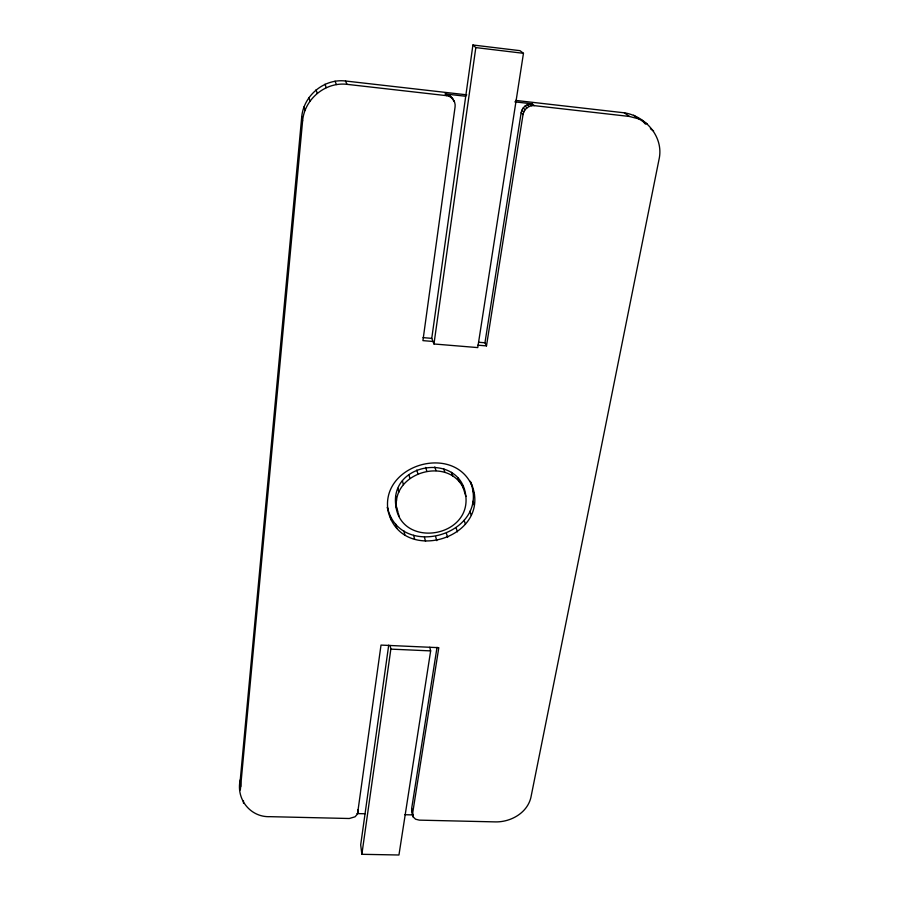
<?xml version="1.0" encoding="UTF-8"?>
<svg xmlns="http://www.w3.org/2000/svg" width="900" height="900" viewBox="0 0 900 900"><rect width="100%" height="100%" fill="white"/><g stroke="black" fill="none" stroke-linecap="round" stroke-linejoin="round"><path stroke-width="1.35" d="M465.863 496.429C470.272 538.526 399.803 548.494 395.685 504.608C390.589 461.576 461.543 452.239 465.863 496.429L462.296 484.785M387.428 507.33C399.611 561.206 490.039 534.341 470.689 482.546M387.349 507.431C397.755 568.575 496.856 537.683 470.351 481.32M515.576 100.406L624.319 112.815C645.795 116.168 664.222 137.273 658.98 159.626L530.854 797.659C527.085 813.06 510.795 822.082 495.686 821.903L419.299 820.136L415.575 819.202L413.111 816.84L412.582 813.668L438.806 647.674L381.015 645.086L357.514 813.994L355.084 816.784L349.29 818.505L270.056 816.671C250.256 817.504 235.778 798.885 240.266 779.85L301.702 117.112C303.491 95.681 324.011 78.413 345.499 81L466.785 94.837M240.334 789.998L302.603 120.915C304.436 99.203 325.226 81.742 346.995 84.341L446.636 95.67C452.014 96.244 455.873 101.677 455.074 106.942L422.921 340.627L432.968 341.46M388.71 645.143L360.686 844.864L361.868 854.303L398.947 855L430.65 650.891L429.784 647.269M431.752 338.355L472.916 45L519.998 50.67L523.462 53.314L477.754 347.591L433.957 343.98L431.752 338.355L423.011 337.624M361.868 854.303L390.848 649.125L390.161 645.491M433.957 343.98L475.819 47.587L472.916 45M412.582 815.299L411.649 808.582L437.029 647.325M477.799 345.184L486.484 345.892L484.954 342.776L521.145 112.736C521.955 107.516 526.95 103.286 532.294 103.849L534.251 105.638L629.381 116.449L638.842 118.901L647.1 123.874M486.484 345.892L523.024 114.581C523.845 109.328 528.874 105.064 534.251 105.638M396.619 508.534C391.286 472.567 448.402 455.591 463.624 488.588M356.873 813.577L365.051 813.769M404.899 814.714L412.965 814.916M390.848 649.125L430.65 650.891M478.789 342.27L484.954 342.776M446.636 95.67L445.241 93.938L465.728 96.266M514.845 101.858L532.294 103.849M475.819 47.587L523.462 53.314M445.241 93.938L449.944 95.85L453.184 99.439M633.668 115.234L638.842 118.901M650.396 128.7L653.602 130.984M624.319 112.815L629.381 116.449M529.762 103.905L531.709 105.694M527.299 104.647L529.222 106.436M525.06 106.009L526.972 107.809M523.215 107.899L525.116 109.71M521.876 110.205L523.766 112.028M521.145 112.736L523.024 114.581M641.835 120.15L645.514 124.166M449.944 95.85L451.373 97.594M454.455 101.722L451.744 97.684M447.728 94.567L449.145 96.311M471.724 485.111C452.767 443.7 381.116 464.996 387.945 510.053M345.499 81L346.995 84.341M335.036 81.214L336.386 84.566M473.096 491.096L474.491 494.921M324.99 84.206L326.216 87.604M472.916 501.3L474.3 505.17M469.845 511.256L471.206 515.171M457.853 477.877L459.169 481.646M411.66 810.225L412.189 811.755M451.496 472.343L452.767 476.1M464.119 520.301L465.446 524.261M443.632 468.608L444.859 472.343M456.131 527.85L457.414 531.844M316.08 89.764L317.183 93.229M434.812 466.909L435.994 470.644M395.685 504.608L398.104 512.359M446.423 533.408L447.637 537.435M425.655 467.392L426.78 471.139M416.801 470.036L417.881 473.782M435.623 536.614L436.781 540.664M308.925 97.492L309.938 101.047M408.87 474.637L409.894 478.418M424.451 537.278L425.543 541.327M402.424 480.87L403.414 484.684M413.629 535.331L414.664 539.381M304.031 106.83L304.965 110.509M397.901 488.306L398.858 492.154M395.606 496.406L396.551 500.287M403.875 530.887L404.865 534.926M398.419 513.675L399.06 516.319M301.702 117.112L302.603 120.915M395.854 524.239L396.787 528.244M390.105 515.801L391.016 519.773M411.649 808.582L413.111 816.84M357.683 809.798L357.998 812.351M240.266 779.85L240.739 786.589M243.439 800.572L243.461 803.126"/></g></svg>
